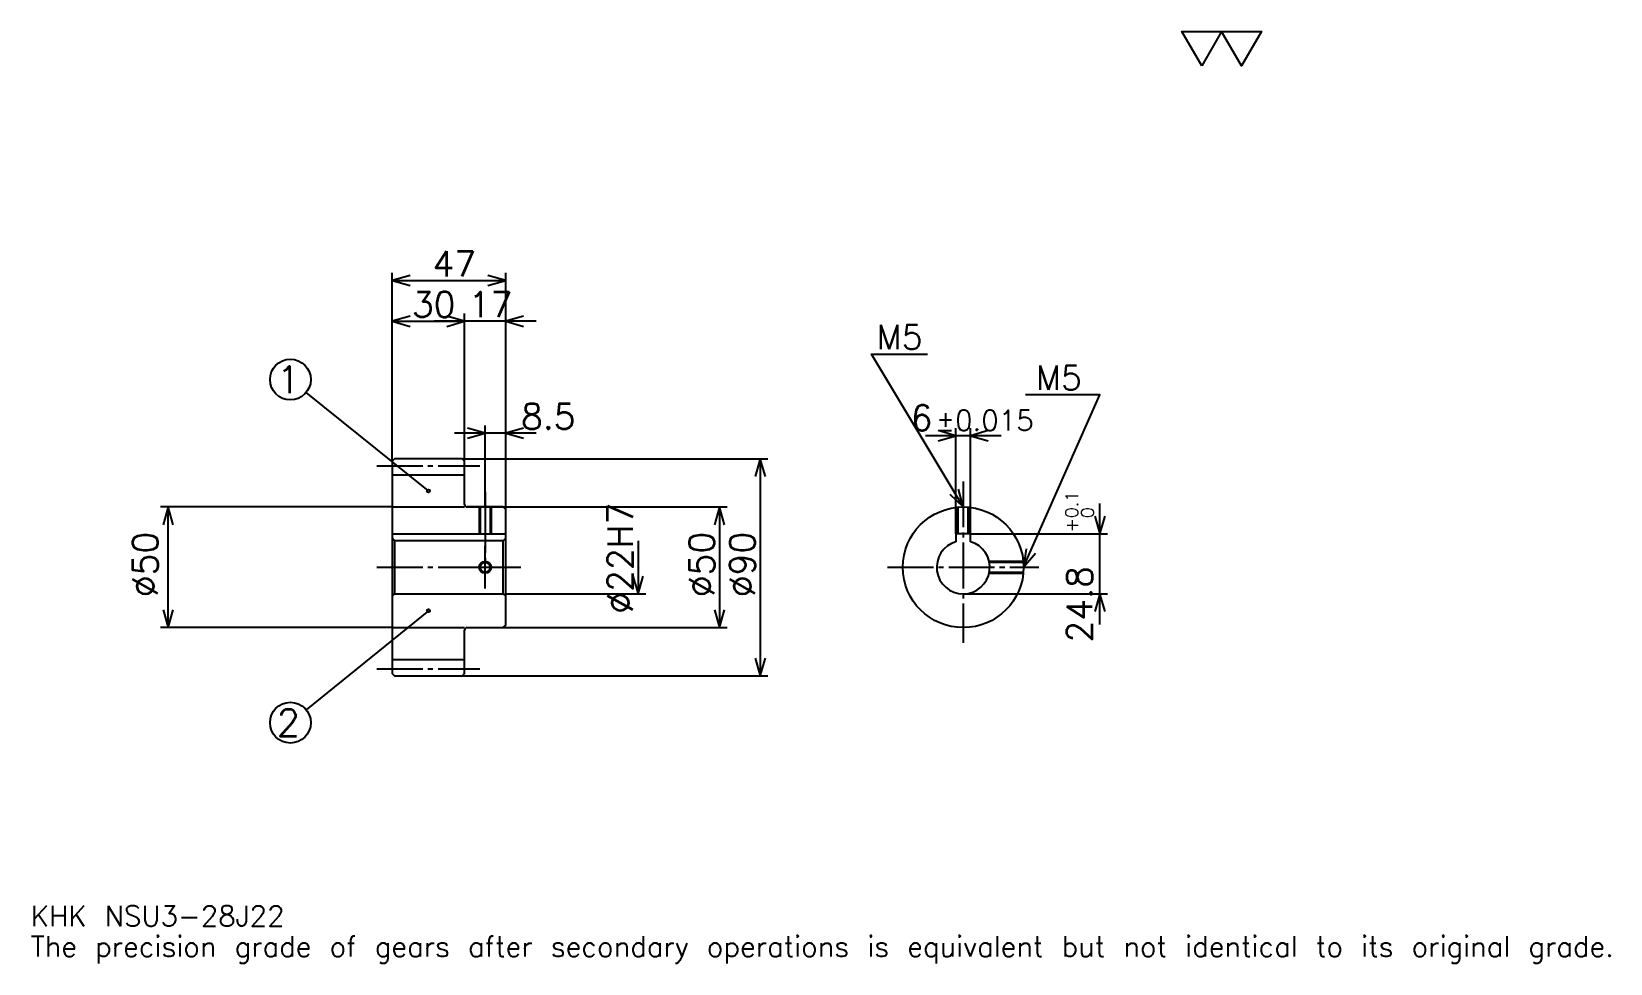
# Model space of a CAD drawing. Extents: x 21 to 675, y 8 to 394.
import ezdxf

# ---------------------------------------------------------------- set-up
doc = ezdxf.new("R2010")
doc.units = 0
doc.linetypes.add('DASHDOT', pattern=[25.304349, 18.978261, -2.108696, 2.108696, -2.108696])
doc.layers.get('0').update_dxf_attribs({"linetype": 'CONTINUOUS'})
doc.layers.add('DASHDOT', color=6, linetype='DASHDOT')
doc.styles.add('KANJI', font='TXT', dxfattribs={"bigfont": 'BIGFONT'})

msp = doc.modelspace()

# ---------------------------------------------------------------- linework, layer by layer
at = {"color": 5}
for p, q in [((170.804337, 216.858688), (170.804337, 293.82608)), ((170.804337, 290.663025), (217.804337, 290.663025)), ((217.804337, 216.858688), (217.804337, 293.82608)), ((200.804337, 216.858688), (200.804337, 276.956512)), ((170.804337, 273.793457), (200.804337, 273.793457)), ((230.456512, 273.793457), (188.152161, 273.793457)), ((185.804337, 203.483688), (135.193878, 244.334808)), ((209.304337, 216.858688), (209.304337, 230.565216)), ((404.282593, 185.658691), (404.282593, 229.543472)), ((410.282593, 185.658691), (410.282593, 229.543472)), ((230.456512, 227.402161), (196.652161, 227.402161)), ((422.934753, 226.380432), (391.630432, 226.380432)), ((170.804337, 215.858688), (170.804337, 216.858688)), ((199.804337, 216.858688), (217.804337, 216.858688)), ((200.804337, 215.858688), (200.804337, 216.858688)), ((209.304337, 196.858688), (209.304337, 216.858688)), ((209.304337, 196.858688), (209.304337, 216.858688)), ((217.804337, 216.858688), (326.402161, 216.858688)), ((217.804337, 195.858688), (217.804337, 216.858688)), ((323.239136, 216.858688), (323.239136, 126.858688)), ((170.804337, 196.858688), (74.858688, 196.858688)), ((78.021729, 146.858688), (78.021729, 196.858688)), ((201.804337, 196.858688), (217.804337, 196.858688)), ((217.804337, 196.858688), (309.532593, 196.858688)), ((306.369568, 196.858688), (306.369568, 146.858688)), ((463.913025, 148.206512), (463.913025, 198.310867)), ((410.282593, 185.658691), (467.076111, 185.658691)), ((272.630432, 182.858688), (272.630432, 160.858688)), ((217.804337, 160.858688), (275.793457, 160.858688)), ((407.282593, 160.858688), (467.076111, 160.858688)), ((185.804337, 153.858688), (135.181259, 112.798172)), ((170.804337, 146.858688), (74.858688, 146.858688)), ((201.804337, 146.858688), (217.804337, 146.858688)), ((217.804337, 146.858688), (309.532593, 146.858688)), ((199.804337, 126.858688), (217.804337, 126.858688)), ((217.804337, 126.858688), (326.402161, 126.858688))]:
    msp.add_line(p, q, dxfattribs=at)
at = {"color": 4}
for p, q in [((170.804337, 210.108688), (200.804337, 210.108688)), ((170.804337, 196.858688), (200.804337, 196.858688)), ((170.804337, 185.658691), (217.804337, 185.658691)), ((216.804337, 182.858688), (217.804337, 183.858688)), ((171.804337, 182.858688), (171.804337, 160.858688)), ((216.804337, 160.858688), (217.804337, 159.858688)), ((170.804337, 146.858688), (200.804337, 146.858688)), ((170.804337, 133.608688), (200.804337, 133.608688))]:
    msp.add_line(p, q, dxfattribs=at)
at = {"color": 7}
msp.add_lwpolyline([(506.086945, 379.565216), (497.863037, 393.820007), (530.758667, 393.820007), (522.53479, 379.565216), (514.310852, 393.820007), (506.086945, 379.565216)], dxfattribs=at)
at = {"color": 5}
for points in [[(178.184769, 292.771729), (170.804337, 290.663025), (178.184769, 288.554321)], [(210.423904, 288.554321), (217.804337, 290.663025), (210.423904, 292.771729)], [(178.184769, 275.902161), (170.804337, 273.793457), (178.184769, 271.684784)], [(193.423904, 271.684784), (200.804337, 273.793457), (193.423904, 275.902161)], [(193.423904, 271.684784), (200.804337, 273.793457), (193.423904, 275.902161)], [(225.184769, 275.902161), (217.804337, 273.793457), (225.184769, 271.684784)], [(407.282593, 196.858688), (369.32608, 260.119568), (392.521729, 260.119568)], [(432.282593, 171.858688), (463.913025, 243.25), (433.126099, 243.25)], [(201.923904, 225.293472), (209.304337, 227.402161), (201.923904, 229.510864)], [(225.184769, 229.510864), (217.804337, 227.402161), (225.184769, 225.293472)], [(396.902161, 224.271729), (404.282593, 226.380432), (396.902161, 228.48912)], [(417.663025, 228.48912), (410.282593, 226.380432), (417.663025, 224.271729)], [(325.347809, 209.478256), (323.239136, 216.858688), (321.130432, 209.478256)], [(401.677185, 202.102448), (407.282593, 196.858688), (405.293579, 204.272278)], [(80.130424, 189.478256), (78.021729, 196.858688), (75.913033, 189.478256)], [(308.478241, 189.478256), (306.369568, 196.858688), (304.260864, 189.478256)], [(461.804321, 193.039124), (463.913025, 185.658691), (466.021729, 193.039124)], [(433.344299, 179.460678), (432.282593, 171.858688), (437.200195, 177.752289)], [(270.521729, 168.23912), (272.630432, 160.858688), (274.739136, 168.23912)], [(466.021729, 153.478256), (463.913025, 160.858688), (461.804321, 153.478256)], [(75.913033, 154.23912), (78.021729, 146.858688), (80.130424, 154.23912)], [(304.260864, 154.23912), (306.369568, 146.858688), (308.478241, 154.23912)], [(321.130432, 134.23912), (323.239136, 126.858688), (325.347809, 134.23912)]]:
    msp.add_lwpolyline(points, dxfattribs=at)
at = {"color": 4}
for points in [[(200.804337, 197.858688), (200.804337, 215.858688), (199.804337, 216.858688), (171.804337, 216.858688), (170.804337, 215.858688), (170.804337, 159.858688)], [(201.804337, 146.858688), (216.804337, 146.858688), (217.804337, 147.858688), (217.804337, 195.858688), (216.804337, 196.858688), (201.804337, 196.858688)], [(206.804337, 196.858688), (206.804337, 185.658691)], [(207.239334, 196.858688), (207.239334, 185.658691)], [(211.369339, 196.858688), (211.369339, 185.658691)], [(211.804337, 196.858688), (211.804337, 185.658691)], [(404.782593, 185.658691), (404.782593, 196.733368)], [(405.21759, 185.658691), (405.21759, 196.773254)], [(409.347595, 185.658691), (409.347595, 196.773254)], [(409.782593, 185.658691), (409.782593, 196.733368)], [(170.804337, 159.858688), (171.804337, 160.858688), (216.804337, 160.858688), (216.804337, 182.858688), (171.804337, 182.858688), (170.804337, 183.858688)], [(410.282593, 182.441696), (410.282593, 185.658691), (404.282593, 185.658691), (404.282593, 182.441696)], [(417.994751, 174.358688), (432.157288, 174.358688)], [(418.087036, 173.923691), (432.197144, 173.923691)], [(417.994751, 169.358688), (432.157288, 169.358688)], [(418.087036, 169.793686), (432.197144, 169.793686)], [(170.804337, 159.858688), (170.804337, 127.858688), (171.804337, 126.858688), (199.804337, 126.858688), (200.804337, 127.858688), (200.804337, 145.858688)]]:
    msp.add_lwpolyline(points, dxfattribs=at)
at = {"color": 5}
for centre, radius in [((128.630432, 249.632599), 8.434783), ((185.804337, 203.483688), 0.632609), ((185.804337, 153.858688), 0.632609), ((128.630432, 107.484772), 8.434783)]:
    msp.add_circle(centre, radius, dxfattribs=at)
at = {"color": 4}
for centre, radius in [((407.282593, 171.858688), 25), ((209.304337, 171.858688), 2.065)]:
    msp.add_circle(centre, radius, dxfattribs=at)
at = {"color": 7}
msp.add_circle((209.304337, 171.858688), 2.5, dxfattribs=at)
at = {"color": 4}
for centre, radius, start, end in [((201.804337, 197.858688), 1, 180, 270), ((407.282593, 171.858688), 11, 105.826620886, 74.173379114), ((201.804337, 145.858688), 1, 90, 180)]:
    msp.add_arc(centre, radius, start, end, dxfattribs=at)
at = {"layer": 'DASHDOT', "color": 7}
for p, q in [((164.478256, 213.858688), (207.130432, 213.858688)), ((407.282593, 207.402161), (407.282593, 140.532608)), ((209.304337, 196.858688), (209.304337, 171.858688)), ((164.478256, 171.858688), (224.130432, 171.858688)), ((375.956512, 171.858688), (438.608704, 171.858688)), ((164.478256, 129.858688), (207.130432, 129.858688))]:
    msp.add_line(p, q, dxfattribs=at)
for points in [[(209.304337, 203.184784), (209.304337, 179.332596)], [(209.304337, 163.032608), (209.304337, 180.684769)], [(200.478241, 171.858688), (218.130432, 171.858688)]]:
    msp.add_lwpolyline(points, dxfattribs=at)

# ---------------------------------------------------------------- texts
at = {"color": 7, "style": 'KANJI'}
for s, height, p in [('47', 10.543478, (187.45108, 292.349976)), ('30', 10.543478, (178.95108, 275.480438)), ('17', 10.543478, (202.45108, 275.480438)), ('M5', 10.12174, (371.434753, 262.228271)), ('1', 11.246377, (123.007233, 244.009399)), ('M5', 10.12174, (437.343506, 245.358688)), ('8.5', 10.543478, (224.130432, 229.089127)), ('6', 10.543478, (385.518768, 228.48912)), ('%%p0.015', 8.434783, (395.955505, 228.48912)), ('2', 11.246377, (123.007233, 101.86158)), ('KHK NSU3-28J22', 8.434783, (21.086956, 23.195652)), ('The precision grade of gears after secondary operations is equivalent but not identical to its original grade.', 8.434783, (21.086956, 10.543478))]:
    msp.add_text(s, height=height, dxfattribs=at).set_placement(p)
for s, height, p in [('%%c22H7', 10.543478, (270.521729, 152.616837)), ('0.1', 5.271739, (454.845642, 192.256149)), ('+', 5.271739, (454.845642, 186.351807)), ('0', 5.271739, (461.382629, 192.256149)), ('%%c50', 10.543478, (73.804337, 159.470108)), ('%%c50', 10.543478, (304.260864, 159.470093)), ('%%c90', 10.543478, (321.130432, 159.470093)), ('24.8', 10.543478, (460.75, 140.715454))]:
    msp.add_text(s, height=height, rotation=90, dxfattribs=at).set_placement(p)

doc.saveas('drawing.dxf')
